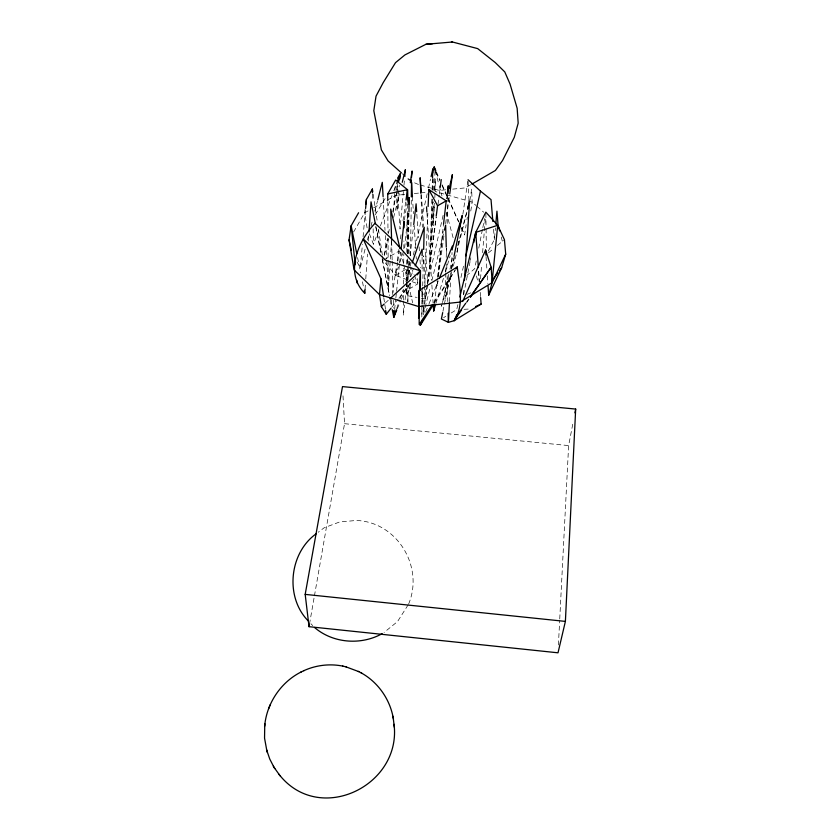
<?xml version="1.0" encoding="UTF-8"?>
<svg xmlns="http://www.w3.org/2000/svg" width="840" height="840" viewBox="0 0 840 840"><rect width="100%" height="100%" fill="white"/><g stroke="black" fill="none" stroke-linecap="round" stroke-linejoin="round"><path stroke-width="0.63" stroke-dasharray="4.2 3.15" d="M421.869 305.413L421.817 317.195L422.205 305.477M421.88 304.112L421.943 291.029M422.058 268.79L422.132 255.707M403.421 301.046L403.305 315.42L404.502 305.036M403.431 299.744L403.515 289.286M403.557 284.067L403.683 268.38M403.725 263.161L403.798 254.016M403.841 248.787L403.904 240.944M406.497 282.461L406.361 295.522L416.64 297.381M406.507 281.159L406.644 269.399M406.697 264.17L406.749 258.951M406.822 252.42L407.39 200.172M407.862 301.791L408.072 284.855M408.135 279.636L408.293 266.606M408.314 265.303L408.387 258.793M408.45 253.575L408.954 213.181M410.109 283.258L410.036 288.498L406.361 295.522L406.728 282.461M410.204 276.717L410.33 267.55M410.351 266.238L410.403 262.311M410.498 255.77L411.338 196.875M432.327 199.174L431.592 245.091L433.598 201.831M432.474 189.998L432.642 179.498M422.237 304.175L422.678 287.228M422.709 285.925L423.497 255.938M406.77 281.148L407.096 269.399M407.253 264.17L407.4 258.941M407.547 253.722L408.702 213.224M445.778 273.053L445.043 299.114L451.742 272.433M445.82 271.75L445.925 267.845M446.229 257.418L446.481 248.294M447.185 223.535L447.993 194.859M431.844 199.091L429.744 264.495L432.59 202.062M432.138 189.934L432.474 179.466M423.171 305.55L423.623 312.07L423.895 305.55M423.959 304.248L427.844 213.024M433.125 190.355L433.776 176.043M434.144 190.029L435.046 170.363L439.887 180.925M434.207 203.553L433.167 225.708L434.543 203.784M434.816 190.523L435.362 178.794L435.12 191.489L472.164 202.115L475.997 205.475M434.837 197.631L435.068 192.717M558.411 644.984L559.682 620.225M559.745 618.923L568.627 445.578L573.237 421.659M449.484 301.665L451.101 270.627M451.175 269.336L452.046 252.525M463.512 294.525L463.848 289.338M386.715 260.274L388.332 288.855L390.254 260.358M390.338 259.067L391.556 240.933M393.467 212.436L395.294 185.241M365.054 289.359L365.411 284.13M365.768 278.911L367.469 254.1M368.361 241.038L368.718 235.809M480.512 278.796L481.667 264.432M482.601 252.672L485.531 216.079M396.428 191.468L397.11 211.176L399.305 185.335M396.532 190.186L397.163 182.501L400.04 229.047L403.399 191.636M356.969 261.954L360.35 267.55L362.407 244.429M363.09 236.712L365.61 208.446M403.977 185.189L404.439 180.023M488.271 251.045L494.403 239.558L495.443 227.945M404.681 247.842L408.082 212.678M394.611 309.456L395.724 299.093M395.871 297.801L396.428 292.614M396.564 291.322L399.483 264.107M399.62 262.815L400.733 252.452M437.493 281.746L437.052 285.631L437.588 281.757M438.07 276.56L443.163 231.147M446.796 198.713L447.237 194.817M405.09 299.849L407.032 282.986M407.18 281.683L409.563 260.925M410.151 255.738L413.574 225.897M434.532 303.219L437.336 278.596M437.493 277.305L443.541 224.185M365.159 209.139L364.686 212.772L367.122 228.018M423.623 312.07L424.473 305.592M424.641 304.29L427.193 284.844M427.361 283.553L436.044 217.434M427.507 284.729L425.639 299.008L417.921 297.612M427.675 283.437L436.349 217.014M438.029 204.257L439.226 195.079M439.394 193.872L440.244 187.331M438.302 276.591L444.192 233.972M445.631 223.64L449.558 195.227M391.639 299.67L391.083 303.544L389.812 297.108M392.385 294.494L396.491 266.038M397.236 260.862L398.916 249.218M400.407 238.875L401.153 233.698M403.022 220.763L406.004 200.067M457.107 252.63L459.218 238.56M462.861 214.253L468.048 179.718L468.983 200.676M461.37 227.861L464.594 234.896L466.158 224.732M466.935 219.639L467.324 217.098M469.865 200.571L471.629 189.126L472.164 202.115L470.484 212.909M407.306 279.815L395.588 275.32L397.635 262.447M397.834 261.156L399.473 250.856M404.366 219.944L407.431 200.624M309.488 624.11L314.202 597.135M314.433 595.844L344.536 423.696L342.919 394.275M463.68 294.546L470.075 261.555M470.316 260.284L470.81 257.754M476.249 260.967L474.726 268.674L466.925 275.394M478.769 248.126L482.559 228.858M482.822 227.577L484.586 218.589M384.153 255.171L387.429 238.623M388.437 233.531L389.445 228.438M392.721 211.901L396.764 191.531M397.016 190.26L398.024 185.167M442.943 311.325L450.671 273M451.7 267.887L453.757 257.67M413.312 255.077L427.361 193.053M428.505 187.992L430.511 179.13M460.95 277.463L464.111 263.498M443.121 215.323L427.718 282.818L425.281 249.081M446.891 198.765L448.056 193.672M448.802 274.292L441.494 306.233L449.957 274.617M449.978 269.178L452.603 257.68M408.639 604.002C424.19 566.843 397.257 521.881 356.328 520.475L339.675 521.955L324.167 527.783L318.203 532.256M384.374 255.234L388.385 238.886M393.635 217.497L399.504 193.599M457.905 304.594L456.656 309.666L450.114 313.656M423.36 314.8L430.269 287.007M431.834 280.686L444.077 231.42M453.327 266.081L467.355 210.168M360.35 267.55L365.505 247.506M367.447 239.988L368.739 234.98M370.997 226.202L372.614 219.944M374.871 211.166L377.454 201.149M451.647 268.296L454.692 256.914M457.737 245.532L467.219 210.126M435.907 303.45L443.814 277.074M445.316 272.044L450.209 255.717M382.557 256.378L383.145 260.264L395.588 275.32L398.36 266.963M399.935 262.185L403.882 250.236M396.701 308.606L399.62 299.975M400.04 298.746L402.959 290.115M405.888 281.494L409.637 270.396M369.38 233.793L373.443 244.178L379.921 227.167M380.383 225.96L391.955 195.584M393.813 190.722L397.047 182.217M425.628 312.186L428.547 304.973M429.03 303.776L438.281 280.928M397.268 308.868L400.754 300.51M401.247 299.324L406.728 286.178M410.707 276.633L413.7 269.462M353.608 231.977L364.686 212.772L368.056 210.903M408.104 604.905L397.551 621.537L384.09 632.457M375.249 214.715L386.075 196.98M434.238 303.345L455.175 270.249L432.831 303.849M466.746 302.505L468.962 299.303M466.463 302.18L468.709 299.008M391.829 307.219L398.181 299.124M398.979 298.116L414.089 278.88M385.151 303.145L388.973 299.649M488.429 252.84L493.427 248.724M497.427 245.427L503.433 240.482M443.583 317.656L445.757 316.323M395.588 275.32L406.403 269M384.279 259.613L399.01 251.118M470.726 184.758L465.181 187.908L452.235 189.168M373.663 207.785L386.012 200.917M387.135 200.298L396.113 195.31L405.216 194.418M466.914 294.409L471.555 292.53M445.767 189.809L439.288 190.439L419.695 184.821M414.32 193.526L419.517 193.011M420.819 192.885L427.319 192.245M464.026 309.298L470.18 308.983M344.536 423.696L568.627 445.578M418.467 184.475L412.892 182.123M411.989 281.61L417.848 283.857L417.365 276.066M476.952 206.315L483.661 212.195M402.423 173.775L405.29 176.337M310.947 623.752L312.721 625.601M421.449 290.85L425.639 299.008L423.685 255.969M442.029 185.619L458.682 221.991M436.317 171.707L440.055 180.054M442.187 184.821L458.724 221.781M461.391 227.745L464.594 234.896M411.201 267.624L414.057 274.586M414.53 275.741L417.848 283.857L410.036 288.498L409.899 283.29M435.204 170.72L438.911 184.579M439.247 185.84L441.945 195.919M446.324 212.31L453.737 240.03M501.239 237.038L502.834 243.149M476.48 275.94L477.929 281.988M400.806 252.158L403.483 263.56M403.778 264.831L407.337 280.035M408.524 285.096L412.681 302.831M357.578 257.607L360.665 272.895M362.46 281.81L363.752 288.183M375.784 227.062L380.856 252.462M382.116 258.815L389.477 295.649M390.485 300.72L391.755 307.072M375.858 226.317L381.444 254.636M382.452 259.781L389.56 295.827M373.149 194.208L377.454 222.705M378.441 229.184L382.358 255.087M383.806 297.822L385.497 309.236M493.531 229.257L494.403 239.558M478.674 271.498L479.462 281.925M480.239 292.362L480.638 297.581M421.355 194.586L423.696 227.021M478.422 271.152L479.136 281.494M416.829 214.274L418.457 237.741M419.097 246.866L419.37 250.782M420 259.906L420.546 267.729M422.079 289.905L423.077 304.248M486.034 256.515L487.001 270.69M487.358 275.835L487.882 283.563M426.983 213.371L431.519 279.752M431.865 284.959L433.115 303.177M412.43 196.77L413.48 213.665M414.215 225.372L415.663 248.766M416.157 256.567L416.315 259.161M383.177 197.935L385.014 230.402M385.319 235.599L386.642 258.983M420.903 194.67L422.384 227.273M446.303 248.441L446.492 254.929M446.744 264.002L446.933 270.491M447.08 275.678L447.815 301.613M391.65 241.658L392.165 259.896M392.196 261.209L393.078 292.478M393.298 300.29L393.519 308.112M408.104 213.108L409.164 254.698M409.332 261.198L409.437 265.104M409.574 270.302L409.731 276.801M372.467 194.156L372.593 200.571M373.139 228.785L373.443 244.178M485.867 213.444L486.056 227.556M486.077 228.837L486.36 249.365M387.786 201.747L387.986 232.953M388.017 238.151L388.143 258.951M388.154 260.253L388.332 288.855M407.568 213.171L407.694 253.575M407.715 258.783L407.726 265.303M407.736 266.606L407.778 279.636M407.788 284.855L407.841 301.791"/><path stroke-width="1.26" d="M419.213 306.127L419.181 324.481L432.117 304.931M419.233 295.638L420.452 270.774L393.687 240.713L375.018 223.262C358.144 241.143 344.232 272.937 364.781 293.276L365.054 289.359M433.534 304.447L420.273 325.416L420.284 322.812M420.389 290.294L420.452 270.774L385.802 260.379L363.227 238.928L380.971 278.786L383.618 296.552M422.132 255.707L422.163 249.165L415.191 265.881M404.009 227.882L404.061 221.351L401.153 248.556M408.965 211.88L409.143 197.547L408.954 204.078M411.338 196.875L411.548 182.469L412.43 196.77M432.747 172.946L432.81 169.008L431.088 176.6M418.866 306.779L418.604 318.119L419.244 290.399L457.265 266.942C459.144 284.413 464.751 304.941 454.167 320.67L448.403 322.35L441.399 318.99L442.691 312.596M418.929 304.258L419.244 290.399M423.665 249.428L424.242 227.262L412.146 263.004M448.035 193.557L448.256 185.745L447.384 193.526M432.516 178.164L432.81 169.008M428.117 206.504L428.841 189.567L446.208 200.865L443.541 224.185M434.07 169.543L434.185 166.94L435.792 170.52M565.394 621.4L575.673 409.07L342.5 386.6L305.183 594.384L309.036 626.682L558.012 652.806L565.394 621.4L305.183 594.384M449.421 302.957L448.403 322.35L448.151 313.278M452.183 249.942L452.382 246.057L439.247 278.523M464.447 280.276L469.592 201.275L467.555 208.856M368.981 231.893L371.038 201.852L375.354 223.734M264.736 725.267L264.548 738.139L266.868 750.845M399.851 178.878L400.292 173.712L397.582 178.143M365.61 208.446L366.419 199.447L372.362 189.032L372.75 191.625M404.786 176.159L405.363 169.712L402.276 182.28M495.8 224.07L496.955 211.166L498.046 224.794L499.643 230.916M492.104 282.125L497.711 225.309L485.846 212.163L475.724 232.376L459.784 296.993M380.971 278.786L379.481 294.567L381.339 306.642L386.253 314.307L391.031 308.238M410.981 182.721L411.233 180.117M411.485 177.513L412.125 170.993L410.288 182.584M264.768 725.004C267.067 702.712 281.148 681.954 301.245 671.926M392.259 309.614L393.781 317.237L394.475 310.758M264.6 726.495L264.894 723.775M413.721 224.595L416.105 203.837L416.651 211.659M433.199 304.479L433.65 310.989L434.385 304.51M365.788 204.298L366.419 199.447M436.212 216.132L437.577 205.758L428.841 189.567M440.233 187.383L441.252 179.592M449.736 193.935L452.413 174.562L449.221 188.57M406.004 200.067L407.505 189.714L395.64 180.054L387.733 193.946L387.776 200.445M473.76 242.519L475.724 232.376L497.711 225.309L504.431 239.663L505.701 254.163L492.167 282.629L460.236 302.075L418.625 306.537L379.481 294.567L354.102 269.892L349.052 239.883L351.141 225.761L358.586 212.751M309.036 626.682L309.488 624.11M574.938 412.85L575.673 409.07M398.78 181.346L400.292 173.712L397.509 180.999M454.02 256.399L462.252 215.523L452.466 248.178M465.832 255.875L480.469 191.1L468.048 179.718M459.627 227.021L462.252 215.523M444.392 230.16L445.641 225.109L446.271 247.149M467.681 208.898L469.592 201.275M377.769 199.889L382.294 182.353L383.103 196.634M489.605 291.606L488.681 295.166L488.061 286.146M462.683 301.529L485.594 250.078L491.159 267.246L492.167 282.629L488.681 295.166L501.648 267.824L505.701 254.163M433.65 310.989L435.53 304.71M393.593 310.716L393.781 317.237L396.281 309.834M268.538 708.939L270.207 704.781M420.273 325.416L422.709 319.399M393.781 317.237L396.774 310.065M480.638 297.581L481.12 304.101L454.167 320.67L456.824 314.685M455.826 269.105L457.265 266.942M454.167 320.67L461.57 309.992M470.442 297.161L491.159 267.246L470.211 296.887M458.231 313.824L465.717 303.24M492.723 279.752L497.931 272.79M499.411 270.806L501.648 267.824M417.27 274.827L420.452 270.774L389.918 298.767M381.339 306.642L384.195 304.017M316.218 533.736C289.149 553.056 284.75 597.177 308.28 620.96M437.577 205.758L446.208 200.865M471.839 184.128L495.411 170.457L502.551 160.503L514.29 137.329L518.175 123.197L517.156 108.297L510.069 84.126L504.777 71.915L495.243 62.549L477.687 48.615L452.466 42L425.985 44.268L404.933 54.915L395.514 62.654L383.166 82.698L376.036 96.148L373.81 110.702L381.36 149.846L388.112 160.986L401.468 172.924M303.786 670.708C315.956 665.112 329.91 663.453 343.035 666.162M300.836 672.126L304.143 670.541M475.65 306.537L481.12 304.101M382.2 633.644C361.001 645.488 332.987 643.367 314.496 627.459M387.733 193.946L407.505 189.714L407.736 198.817M451.458 42.116L452.466 42M425.985 44.268L432.474 43.743M345.87 666.813L358.932 671.685M342.636 666.078L346.332 666.918M361.106 672.851C377.758 681.954 389.687 698.88 393.151 717.476M358.302 671.36L361.778 673.207M408.145 178.899L410.991 180.831M480.469 191.1L491.022 199.626L492.881 221.529M279.825 775.383C319.841 824.849 400.06 786.167 394.244 726.065M274.207 767.613L279.416 774.869M278.733 774.071L280.487 776.171M266.532 749.658L269.756 759.034L273.913 767.12M273.326 766.154L274.796 768.558M267.005 751.338L267.341 752.514M434.185 166.94L435.204 170.72M399.924 248.357L390.726 209.087L391.608 240.356M349.052 239.883L351.445 250.561M356.8 253.785L351.141 225.761L355.215 264.768M364.266 290.735L364.781 293.276M393.236 717.958L394.328 727.293M392.921 716.268L393.467 719.166M385.686 310.506L386.253 314.307M356.853 280.371L357.126 282.975M478.38 267.582L475.724 232.376L475.902 234.959M421.166 191.993L420.137 177.713L420.84 193.368M485.594 250.078L485.94 255.224M426.531 206.861L426.888 212.069M394.128 724.3L394.212 725.529M372.362 189.032L372.435 192.875M407.505 189.714L407.536 200.141"/></g></svg>
